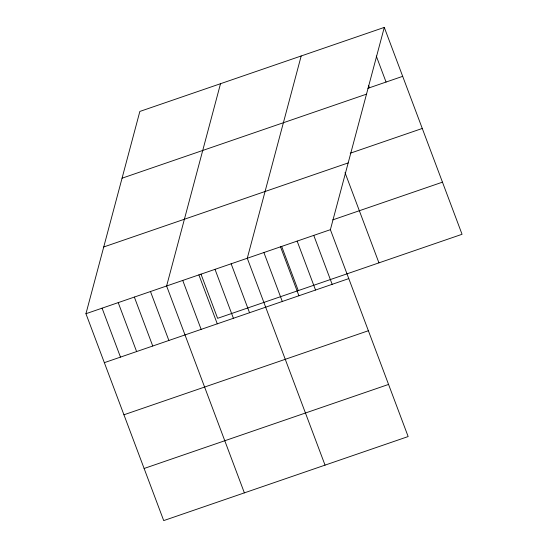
<?xml version="1.0" encoding="UTF-8"?>
<svg xmlns="http://www.w3.org/2000/svg" width="548" height="548" viewBox="0 0 548 548"><rect width="100%" height="100%" fill="white"/><g stroke="black" fill="none" stroke-linecap="round" stroke-linejoin="round"><path stroke-width="0.82" d="M384.292 27.4L330.389 229.674L408.15 436.557L163.708 520.6L85.947 313.716L139.85 111.443L384.292 27.4L462.053 234.284L217.611 318.326L200.993 274.103M220.515 83.714L166.613 285.988L244.374 492.864M301.181 55.978L247.278 258.252L325.039 465.129M367.859 88.31L402.684 76.336M122.067 178.196L366.502 94.153M350.247 153.221L422.275 128.458M103.736 246.97L348.172 162.92M332.732 219.885L442.462 182.162M85.947 313.716L330.389 229.674M104.346 362.66L348.781 278.61M123.937 414.781L368.372 330.732M144.117 468.478L388.559 384.436M376.27 56.006L386.059 82.049M368.551 85.399L369.441 87.769M345.014 172.599L378.942 262.855M313.764 235.387L332.156 284.323M297.146 241.106L315.538 290.043M281.651 246.367L298.276 290.591M280.521 246.819L298.913 295.756M263.903 252.532L282.295 301.469M231.146 263.794L249.539 312.73M215.015 269.342L233.407 318.278M198.883 274.891L217.275 323.827M182.744 280.439L201.143 329.375M150.481 291.529L168.873 340.466M134.349 297.078L152.741 346.014M118.217 302.626L136.61 351.563M102.086 308.175L120.478 357.111"/></g></svg>
